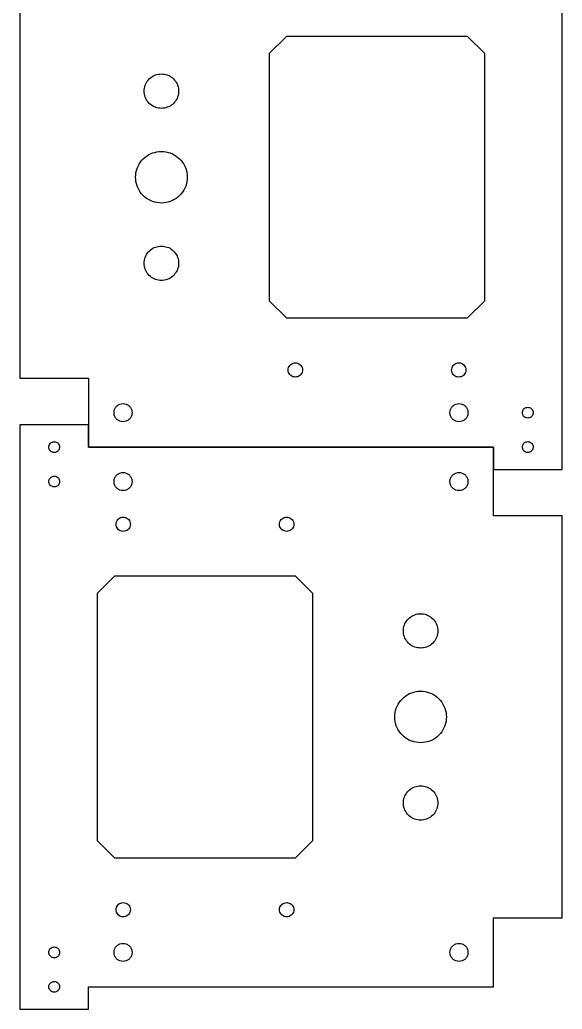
# Model space of a CAD drawing. Extents: x 0 to 789, y 0 to 484.
# Drawn here: x 315.9 to 473.5, y 0.1 to 287.6 of the extents above; entities that cross this region are included whole.
import ezdxf

# ---------------------------------------------------------------- set-up
doc = ezdxf.new("R2010")
doc.units = 0
doc.layers.add('Layer_1', color=7, linetype='CONTINUOUS')

msp = doc.modelspace()

# ---------------------------------------------------------------- linework, layer by layer
at = {"layer": 'Layer_1', "color": 7}
for p, q in [((473.505541, 156.95977), (473.505541, 326.759769)), ((315.905549, 300.259768), (315.905549, 183.45977)), ((393.405549, 282.759769), (388.405548, 277.759768)), ((446.005554, 282.759769), (393.405549, 282.759769)), ((451.005544, 277.759768), (446.005554, 282.759769)), ((388.405548, 277.759768), (388.405548, 205.959771)), ((451.005544, 205.959771), (451.005544, 277.759768)), ((357.05555, 271.859769), (357.05555, 271.859769)), ((357.05555, 249.359769), (357.05555, 249.359769)), ((357.05555, 221.859769), (357.05555, 221.859769)), ((388.405548, 205.959771), (393.405549, 200.959769)), ((446.005554, 200.959769), (451.005544, 205.959771)), ((393.405549, 200.959769), (446.005554, 200.959769)), ((395.955548, 187.934771), (395.955548, 187.934771)), ((443.455535, 187.934771), (443.455535, 187.934771)), ((315.905549, 183.45977), (335.905548, 183.45977)), ((335.905548, 183.45977), (335.905548, 163.459768)), ((345.905548, 176.08477), (345.905548, 176.08477)), ((443.505545, 176.08477), (443.505545, 176.08477)), ((463.505561, 175.034768), (463.505561, 175.034768)), ((335.905517, 169.941103), (315.905529, 169.941103)), ((315.905529, 169.941103), (315.905529, 0.141104)), ((335.905517, 163.441105), (335.905517, 169.941103)), ((463.505561, 165.034768), (463.505561, 165.034768)), ((325.905509, 161.866104), (325.905509, 161.866104)), ((453.505522, 163.441105), (335.905517, 163.441105)), ((335.905548, 163.459768), (453.505553, 163.459768)), ((453.505522, 143.441102), (453.505522, 163.441105)), ((453.505553, 163.459768), (453.505553, 156.95977)), ((453.505553, 156.95977), (473.505541, 156.95977)), ((325.905509, 151.866105), (325.905509, 151.866105)), ((345.905526, 150.816102), (345.905526, 150.816102)), ((443.505522, 150.816102), (443.505522, 150.816102)), ((473.505522, 143.441102), (453.505522, 143.441102)), ((473.505522, 26.641105), (473.505522, 143.441102)), ((345.955535, 138.966102), (345.955535, 138.966102)), ((393.455522, 138.966102), (393.455522, 138.966102)), ((343.405516, 125.941104), (338.405526, 120.941102)), ((396.005521, 125.941104), (343.405516, 125.941104)), ((401.005523, 120.941102), (396.005521, 125.941104)), ((338.405526, 120.941102), (338.405526, 49.141105)), ((401.005523, 49.141105), (401.005523, 120.941102)), ((432.355521, 105.041104), (432.355521, 105.041104)), ((432.355521, 77.541104), (432.355521, 77.541104)), ((432.355521, 55.041104), (432.355521, 55.041104)), ((338.405526, 49.141105), (343.405516, 44.141103)), ((396.005521, 44.141103), (401.005523, 49.141105)), ((343.405516, 44.141103), (396.005521, 44.141103)), ((345.955535, 26.966103), (345.955535, 26.966103)), ((393.455522, 26.966103), (393.455522, 26.966103)), ((453.505522, 6.641102), (453.505522, 26.641105)), ((453.505522, 26.641105), (473.505522, 26.641105)), ((325.905509, 15.066104), (325.905509, 15.066104)), ((345.905526, 14.016102), (345.905526, 14.016102)), ((443.505522, 14.016102), (443.505522, 14.016102)), ((335.905517, 0.141104), (335.905517, 6.641102)), ((335.905517, 6.641102), (453.505522, 6.641102)), ((325.905509, 5.066105), (325.905509, 5.066105)), ((315.905529, 0.141104), (335.905517, 0.141104))]:
    msp.add_line(p, q, dxfattribs=at)
for points, knots in [([(357.05555, 271.859769), (356.470977, 271.800029), (355.310196, 271.681404), (353.776207, 270.761072), (352.635727, 269.413547), (352.030853, 267.744894), (352.030853, 265.974262), (352.635727, 264.307946), (353.776207, 262.95109), (355.310196, 262.065428), (357.055549, 261.756199), (358.800902, 262.065428), (360.334891, 262.95109), (361.475373, 264.307944), (362.080244, 265.974263), (362.080245, 267.744893), (361.475373, 269.413548), (360.334891, 270.761071), (358.800902, 271.681404), (357.640123, 271.800029), (357.05555, 271.859769)], [0, 0, 0, 0, 1.744821, 3.46467, 5.20949, 6.954311, 8.674161, 10.418982, 12.163802, 13.883652, 15.628473, 17.373292, 19.093141, 20.837963, 22.582783, 24.302633, 26.047453, 27.792274, 29.512124, 31.256943, 31.256943, 31.256943, 31.256943]), ([(357.05555, 249.359769), (356.17869, 249.27016), (354.437519, 249.092223), (352.136535, 247.711723), (350.425814, 245.690437), (349.518505, 243.187455), (349.518505, 240.531509), (350.425814, 238.032033), (352.136535, 235.99675), (354.437519, 234.668257), (357.055549, 234.204414), (359.673579, 234.668257), (361.974562, 235.99675), (363.685283, 238.032033), (364.592592, 240.531509), (364.592592, 243.187455), (363.685283, 245.690437), (361.974562, 247.711723), (359.673579, 249.092223), (357.932409, 249.27016), (357.05555, 249.359769)], [0, 0, 0, 0, 2.617232, 5.197007, 7.814237, 10.431468, 13.011242, 15.628473, 18.245704, 20.825478, 23.442711, 26.059941, 28.639715, 31.256945, 33.874176, 36.45395, 39.071181, 41.688412, 44.268186, 46.885416, 46.885416, 46.885416, 46.885416]), ([(357.05555, 221.859769), (356.470976, 221.800029), (355.310196, 221.681405), (353.776207, 220.761072), (352.635727, 219.413547), (352.030853, 217.744893), (352.030853, 215.974262), (352.635727, 214.307946), (353.776207, 212.95109), (355.310196, 212.065428), (357.055549, 211.7562), (358.800902, 212.065429), (360.334891, 212.95109), (361.475373, 214.307944), (362.080245, 215.974263), (362.080245, 217.744893), (361.475373, 219.413548), (360.334891, 220.761071), (358.800902, 221.681405), (357.640123, 221.800029), (357.05555, 221.859769)], [0, 0, 0, 0, 1.744821, 3.464671, 5.209491, 6.954312, 8.674161, 10.418982, 12.163802, 13.883652, 15.628473, 17.373292, 19.093141, 20.837962, 22.582783, 24.302632, 26.047453, 27.792274, 29.512124, 31.256943, 31.256943, 31.256943, 31.256943]), ([(395.955548, 187.934771), (395.712951, 187.909978), (395.231227, 187.860749), (394.594622, 187.478809), (394.121323, 186.919587), (393.870301, 186.227095), (393.870301, 185.492284), (394.121322, 184.800762), (394.594622, 184.237667), (395.231227, 183.870117), (395.955549, 183.741787), (396.67987, 183.870117), (397.316476, 184.237667), (397.789777, 184.800761), (398.040798, 185.492284), (398.040799, 186.227095), (397.789777, 186.919587), (397.316476, 187.478809), (396.679871, 187.860749), (396.198146, 187.909979), (395.955548, 187.934771)], [0, 0, 0, 0, 0.7241, 1.437838, 2.161939, 2.886038, 3.599776, 4.323877, 5.047977, 5.761715, 6.485815, 7.209916, 7.923654, 8.647755, 9.371856, 10.085593, 10.809693, 11.533794, 12.247533, 12.971634, 12.971634, 12.971634, 12.971634]), ([(443.455535, 187.934771), (443.21294, 187.909978), (442.731221, 187.860748), (442.09462, 187.478807), (441.621319, 186.919587), (441.370289, 186.227097), (441.37029, 185.492283), (441.621318, 184.800761), (442.09462, 184.237669), (442.731221, 183.870118), (443.455542, 183.741788), (444.179865, 183.870116), (444.816476, 184.237667), (445.28978, 184.800761), (445.540809, 185.492283), (445.540809, 186.227097), (445.289779, 186.919587), (444.816476, 187.478809), (444.179865, 187.86075), (443.698136, 187.909979), (443.455535, 187.934771)], [0, 0, 0, 0, 0.724091, 1.437826, 2.16193, 2.886031, 3.599769, 4.323871, 5.047975, 5.761709, 6.4858, 7.20991, 7.923651, 8.647755, 9.371858, 10.085596, 10.809697, 11.533801, 12.247543, 12.971653, 12.971653, 12.971653, 12.971653]), ([(345.905548, 176.08477), (345.598647, 176.053407), (344.989238, 175.991129), (344.183894, 175.507953), (343.58514, 174.800504), (343.267584, 173.92446), (343.267584, 172.994879), (343.585141, 172.120062), (344.183894, 171.407713), (344.989238, 170.942739), (345.905548, 170.780394), (346.821859, 170.942739), (347.627204, 171.407713), (348.225954, 172.120063), (348.543515, 172.994879), (348.543514, 173.92446), (348.225956, 174.800504), (347.627203, 175.507954), (346.821859, 175.991129), (346.212449, 176.053407), (345.905548, 176.08477)], [0, 0, 0, 0, 0.91603, 1.818952, 2.734982, 3.651013, 4.553934, 5.469964, 6.385996, 7.288917, 8.204948, 9.120979, 10.023901, 10.939932, 11.855962, 12.758883, 13.674915, 14.590945, 15.493867, 16.409898, 16.409898, 16.409898, 16.409898]), ([(443.505545, 176.08477), (443.198643, 176.053407), (442.589234, 175.991129), (441.783889, 175.507958), (441.185156, 174.800498), (440.867595, 173.924461), (440.867594, 172.994878), (441.185157, 172.120069), (441.783889, 171.407709), (442.589234, 170.942739), (443.505545, 170.780394), (444.421859, 170.942739), (445.227208, 171.407712), (445.825963, 172.120062), (446.143523, 172.994879), (446.143522, 173.92446), (445.825964, 174.800505), (445.227207, 175.507954), (444.421859, 175.991129), (443.812447, 176.053407), (443.505545, 176.08477)], [0, 0, 0, 0, 0.916034, 1.818952, 2.734972, 3.651004, 4.553925, 5.469955, 6.385976, 7.288895, 8.204928, 9.120963, 10.023889, 10.939922, 11.855952, 12.758873, 13.674905, 14.590937, 15.493862, 16.409897, 16.409897, 16.409897, 16.409897]), ([(463.505561, 175.034768), (463.321361, 175.016019), (462.955599, 174.978788), (462.472173, 174.688937), (462.112754, 174.26441), (461.922094, 173.738664), (461.922094, 173.180754), (462.112754, 172.655742), (462.472173, 172.228288), (462.955599, 171.949318), (463.505555, 171.852263), (464.055511, 171.94932), (464.538928, 172.228294), (464.898375, 172.655731), (465.089004, 173.18076), (465.089005, 173.738658), (464.898375, 174.264421), (464.538929, 174.68893), (464.055511, 174.978786), (463.689756, 175.016018), (463.505561, 175.034768)], [0, 0, 0, 0, 0.549773, 1.091665, 1.641429, 2.1912, 2.733094, 3.282865, 3.832628, 4.374521, 4.924294, 5.474048, 6.015941, 6.565715, 7.11548, 7.657374, 8.207139, 8.756915, 9.298807, 9.848561, 9.848561, 9.848561, 9.848561]), ([(325.905509, 161.866104), (326.08971, 161.884854), (326.455471, 161.922084), (326.938898, 162.211936), (327.298316, 162.636463), (327.488976, 163.162208), (327.488976, 163.720119), (327.298316, 164.24513), (326.938898, 164.672586), (326.455471, 164.951556), (325.905515, 165.048609), (325.355559, 164.951554), (324.872141, 164.67258), (324.512695, 164.245142), (324.322066, 163.720113), (324.322066, 163.162214), (324.512695, 162.636452), (324.872141, 162.211942), (325.355559, 161.922087), (325.721314, 161.884855), (325.905509, 161.866104)], [0, 0, 0, 0, 0.549773, 1.091665, 1.641429, 2.1912, 2.733094, 3.282865, 3.832629, 4.374522, 4.924294, 5.474048, 6.015941, 6.565716, 7.115481, 7.657376, 8.20714, 8.756916, 9.298808, 9.848562, 9.848562, 9.848562, 9.848562]), ([(463.505561, 165.034768), (463.321361, 165.016019), (462.955599, 164.978788), (462.472173, 164.688937), (462.112754, 164.26441), (461.922094, 163.738665), (461.922094, 163.180754), (462.112754, 162.655742), (462.472172, 162.228287), (462.9556, 161.949317), (463.505555, 161.852264), (464.055511, 161.949319), (464.538929, 162.228293), (464.898375, 162.655731), (465.089005, 163.18076), (465.089005, 163.738659), (464.898375, 164.264421), (464.538929, 164.688931), (464.055511, 164.978786), (463.689756, 165.016018), (463.505561, 165.034768)], [0, 0, 0, 0, 0.549773, 1.091665, 1.641429, 2.1912, 2.733094, 3.282865, 3.832629, 4.374522, 4.924294, 5.474048, 6.015941, 6.565716, 7.115481, 7.657376, 8.20714, 8.756916, 9.298808, 9.848562, 9.848562, 9.848562, 9.848562]), ([(345.905526, 150.816102), (346.212427, 150.847466), (346.821837, 150.909744), (347.627181, 151.392915), (348.225914, 152.100375), (348.543475, 152.976412), (348.543476, 153.905995), (348.225913, 154.780804), (347.627182, 155.493164), (346.821837, 155.958134), (345.905525, 156.120479), (344.989211, 155.958133), (344.183863, 155.493161), (343.585108, 154.780811), (343.267548, 153.905994), (343.267548, 152.976413), (343.585106, 152.100368), (344.183863, 151.392919), (344.989211, 150.909744), (345.598623, 150.847466), (345.905526, 150.816102)], [0, 0, 0, 0, 0.916034, 1.818952, 2.734972, 3.651004, 4.553925, 5.469955, 6.385976, 7.288895, 8.204928, 9.120963, 10.023889, 10.939922, 11.855952, 12.758873, 13.674905, 14.590937, 15.493862, 16.409897, 16.409897, 16.409897, 16.409897]), ([(443.505522, 150.816102), (443.812423, 150.847466), (444.421833, 150.909744), (445.227176, 151.39292), (445.82593, 152.100368), (446.143486, 152.976413), (446.143487, 153.905994), (445.825929, 154.780811), (445.227177, 155.49316), (444.421833, 155.958134), (443.505522, 156.120479), (442.589211, 155.958133), (441.783866, 155.49316), (441.185116, 154.78081), (440.867556, 153.905994), (440.867556, 152.976413), (441.185115, 152.100369), (441.783867, 151.392919), (442.589211, 150.909744), (443.198621, 150.847466), (443.505522, 150.816102)], [0, 0, 0, 0, 0.91603, 1.818952, 2.734982, 3.651013, 4.553934, 5.469964, 6.385996, 7.288917, 8.204948, 9.120979, 10.023901, 10.939932, 11.855962, 12.758883, 13.674915, 14.590945, 15.493867, 16.409898, 16.409898, 16.409898, 16.409898]), ([(325.905509, 151.866105), (326.08971, 151.884854), (326.455471, 151.922085), (326.938898, 152.211936), (327.298316, 152.636463), (327.488976, 153.162208), (327.488976, 153.720119), (327.298317, 154.245131), (326.938897, 154.672585), (326.455471, 154.951555), (325.905515, 155.048609), (325.355559, 154.951553), (324.872142, 154.672579), (324.512695, 154.245142), (324.322066, 153.720113), (324.322066, 153.162214), (324.512695, 152.636452), (324.872141, 152.211942), (325.355559, 151.922087), (325.721314, 151.884855), (325.905509, 151.866105)], [0, 0, 0, 0, 0.549773, 1.091665, 1.641429, 2.1912, 2.733094, 3.282865, 3.832628, 4.374521, 4.924294, 5.474048, 6.015941, 6.565715, 7.11548, 7.657374, 8.207139, 8.756915, 9.298807, 9.848561, 9.848561, 9.848561, 9.848561]), ([(345.955535, 138.966102), (346.19813, 138.990895), (346.67985, 139.040125), (347.31645, 139.422066), (347.789751, 139.981286), (348.040781, 140.673776), (348.040781, 141.40859), (347.789752, 142.100111), (347.31645, 142.663204), (346.679849, 143.030755), (345.955529, 143.159085), (345.231206, 143.030757), (344.594594, 142.663206), (344.12129, 142.100112), (343.870262, 141.40859), (343.870261, 140.673776), (344.121291, 139.981286), (344.594594, 139.422064), (345.231205, 139.040123), (345.712934, 138.990894), (345.955535, 138.966102)], [0, 0, 0, 0, 0.724091, 1.437826, 2.16193, 2.886031, 3.599769, 4.323871, 5.047975, 5.761709, 6.4858, 7.20991, 7.923651, 8.647755, 9.371858, 10.085596, 10.809697, 11.533801, 12.247543, 12.971653, 12.971653, 12.971653, 12.971653]), ([(393.455522, 138.966102), (393.69812, 138.990894), (394.179844, 139.040124), (394.816449, 139.422064), (395.289748, 139.981286), (395.54077, 140.673778), (395.540769, 141.408589), (395.289748, 142.100111), (394.816449, 142.663206), (394.179843, 143.030755), (393.455522, 143.159085), (392.7312, 143.030756), (392.094594, 142.663206), (391.621293, 142.100112), (391.370272, 141.408589), (391.370272, 140.673778), (391.621294, 139.981286), (392.094594, 139.422064), (392.7312, 139.040124), (393.212924, 138.990894), (393.455522, 138.966102)], [0, 0, 0, 0, 0.7241, 1.437838, 2.161939, 2.886038, 3.599776, 4.323877, 5.047977, 5.761715, 6.485815, 7.209916, 7.923654, 8.647755, 9.371856, 10.085593, 10.809693, 11.533794, 12.247533, 12.971634, 12.971634, 12.971634, 12.971634]), ([(432.355521, 105.041104), (432.940094, 105.100843), (434.100874, 105.219468), (435.634864, 106.139801), (436.775343, 107.487326), (437.380218, 109.15598), (437.380218, 110.926611), (436.775343, 112.592927), (435.634864, 113.949783), (434.100874, 114.835444), (432.355521, 115.144673), (430.610168, 114.835444), (429.07618, 113.949783), (427.935697, 112.592928), (427.330826, 110.92661), (427.330826, 109.15598), (427.935697, 107.487324), (429.07618, 106.139802), (430.610168, 105.219468), (431.770948, 105.100843), (432.355521, 105.041104)], [0, 0, 0, 0, 1.744821, 3.464671, 5.209491, 6.954312, 8.674161, 10.418982, 12.163802, 13.883652, 15.628473, 17.373292, 19.093141, 20.837962, 22.582783, 24.302632, 26.047453, 27.792274, 29.512124, 31.256943, 31.256943, 31.256943, 31.256943]), ([(432.355521, 77.541104), (433.232381, 77.630713), (434.973552, 77.80865), (437.274536, 79.18915), (438.985256, 81.210436), (439.892565, 83.713418), (439.892565, 86.369364), (438.985256, 88.86884), (437.274536, 90.904123), (434.973552, 92.232616), (432.355521, 92.696459), (429.737491, 92.232616), (427.436508, 90.904123), (425.725788, 88.86884), (424.818479, 86.369364), (424.818479, 83.713418), (425.725788, 81.210436), (427.436508, 79.18915), (429.737491, 77.80865), (431.478661, 77.630713), (432.355521, 77.541104)], [0, 0, 0, 0, 2.617232, 5.197007, 7.814237, 10.431468, 13.011242, 15.628473, 18.245704, 20.825478, 23.442711, 26.059941, 28.639715, 31.256945, 33.874176, 36.45395, 39.071181, 41.688412, 44.268186, 46.885416, 46.885416, 46.885416, 46.885416]), ([(432.355521, 55.041104), (432.940094, 55.100844), (434.100874, 55.219468), (435.634864, 56.139801), (436.775343, 57.487326), (437.380218, 59.155979), (437.380218, 60.92661), (436.775343, 62.592927), (435.634864, 63.949783), (434.100874, 64.835445), (432.355521, 65.144674), (430.610168, 64.835445), (429.07618, 63.949783), (427.935697, 62.592928), (427.330826, 60.92661), (427.330826, 59.15598), (427.935697, 57.487324), (429.07618, 56.139802), (430.610168, 55.219469), (431.770948, 55.100844), (432.355521, 55.041104)], [0, 0, 0, 0, 1.744821, 3.46467, 5.20949, 6.954311, 8.674161, 10.418982, 12.163802, 13.883652, 15.628473, 17.373292, 19.093141, 20.837963, 22.582783, 24.302633, 26.047453, 27.792274, 29.512124, 31.256943, 31.256943, 31.256943, 31.256943]), ([(345.955535, 26.966103), (346.19813, 26.990895), (346.679849, 27.040125), (347.31645, 27.422065), (347.789752, 27.981285), (348.040781, 28.673776), (348.040781, 29.40859), (347.789751, 30.10011), (347.31645, 30.663203), (346.67985, 31.030755), (345.955529, 31.159087), (345.231205, 31.030757), (344.594594, 30.663205), (344.121291, 30.10011), (343.870261, 29.40859), (343.870262, 28.673776), (344.12129, 27.981284), (344.594594, 27.422062), (345.231206, 27.040123), (345.712934, 26.990895), (345.955535, 26.966103)], [0, 0, 0, 0, 0.724091, 1.437825, 2.161929, 2.886031, 3.599769, 4.32387, 5.047974, 5.761709, 6.4858, 7.20991, 7.923652, 8.647756, 9.371857, 10.085595, 10.809698, 11.533802, 12.247543, 12.971653, 12.971653, 12.971653, 12.971653]), ([(393.455522, 26.966103), (393.69812, 26.990895), (394.179843, 27.040125), (394.816449, 27.422062), (395.289748, 27.981285), (395.540769, 28.673777), (395.54077, 29.408588), (395.289748, 30.10011), (394.816449, 30.663205), (394.179844, 31.030756), (393.455522, 31.159087), (392.7312, 31.030756), (392.094594, 30.663205), (391.621294, 30.10011), (391.370272, 29.408588), (391.370272, 28.673777), (391.621293, 27.981285), (392.094594, 27.422063), (392.7312, 27.040124), (393.212924, 26.990895), (393.455522, 26.966103)], [0, 0, 0, 0, 0.7241, 1.437837, 2.161938, 2.886039, 3.599776, 4.323876, 5.047977, 5.761715, 6.485815, 7.209916, 7.923654, 8.647756, 9.371855, 10.085593, 10.809694, 11.533795, 12.247533, 12.971634, 12.971634, 12.971634, 12.971634]), ([(325.905509, 15.066104), (326.08971, 15.084854), (326.455471, 15.122085), (326.938897, 15.411937), (327.298317, 15.836463), (327.488976, 16.362208), (327.488976, 16.920119), (327.298316, 17.445131), (326.938898, 17.872586), (326.455471, 18.151556), (325.905515, 18.248609), (325.355559, 18.151554), (324.872141, 17.87258), (324.512695, 17.445142), (324.322066, 16.920113), (324.322066, 16.362214), (324.512695, 15.836452), (324.872142, 15.411944), (325.355559, 15.122088), (325.721314, 15.084855), (325.905509, 15.066104)], [0, 0, 0, 0, 0.549773, 1.091666, 1.641428, 2.191199, 2.733094, 3.282865, 3.832628, 4.374521, 4.924294, 5.474048, 6.01594, 6.565716, 7.11548, 7.657375, 8.20714, 8.756914, 9.298807, 9.848561, 9.848561, 9.848561, 9.848561]), ([(345.905526, 14.016102), (346.212427, 14.047466), (346.821837, 14.109744), (347.627182, 14.592916), (348.225913, 15.300377), (348.543476, 16.176413), (348.543475, 17.105996), (348.225914, 17.980806), (347.627181, 18.693165), (346.821837, 19.158134), (345.905525, 19.320479), (344.989211, 19.158133), (344.183863, 18.693162), (343.585106, 17.980813), (343.267548, 17.105995), (343.267548, 16.176414), (343.585108, 15.30037), (344.183863, 14.592919), (344.989211, 14.109744), (345.598623, 14.047466), (345.905526, 14.016102)], [0, 0, 0, 0, 0.916034, 1.818953, 2.734974, 3.651004, 4.553925, 5.469957, 6.385976, 7.288895, 8.204928, 9.120963, 10.023888, 10.93992, 11.855952, 12.758873, 13.674903, 14.590937, 15.493862, 16.409897, 16.409897, 16.409897, 16.409897]), ([(443.505522, 14.016102), (443.812423, 14.047466), (444.421833, 14.109744), (445.227177, 14.59292), (445.825929, 15.30037), (446.143487, 16.176415), (446.143486, 17.105995), (445.82593, 17.980813), (445.227176, 18.69316), (444.421833, 19.158133), (443.505522, 19.320479), (442.589211, 19.158133), (441.783867, 18.693161), (441.185115, 17.980812), (440.867556, 17.105995), (440.867556, 16.176414), (441.185116, 15.300371), (441.783866, 14.59292), (442.589211, 14.109744), (443.198621, 14.047466), (443.505522, 14.016102)], [0, 0, 0, 0, 0.91603, 1.818952, 2.734984, 3.651014, 4.553934, 5.469966, 6.385996, 7.288917, 8.204948, 9.120979, 10.023901, 10.93993, 11.855962, 12.758883, 13.674913, 14.590945, 15.493867, 16.409898, 16.409898, 16.409898, 16.409898]), ([(325.905509, 5.066105), (326.08971, 5.084854), (326.455471, 5.122085), (326.938898, 5.411936), (327.298316, 5.836463), (327.488976, 6.362209), (327.488976, 6.920119), (327.298316, 7.445131), (326.938898, 7.872587), (326.455471, 8.151556), (325.905515, 8.248609), (325.355559, 8.151554), (324.872141, 7.87258), (324.512695, 7.445142), (324.322066, 6.920113), (324.322066, 6.362214), (324.512695, 5.836452), (324.872141, 5.411943), (325.355559, 5.122087), (325.721314, 5.084855), (325.905509, 5.066105)], [0, 0, 0, 0, 0.549773, 1.091665, 1.641429, 2.1912, 2.733094, 3.282865, 3.832629, 4.374522, 4.924294, 5.474048, 6.015941, 6.565716, 7.115481, 7.657376, 8.20714, 8.756916, 9.298808, 9.848562, 9.848562, 9.848562, 9.848562])]:
    msp.add_open_spline(points, degree=3, knots=knots, dxfattribs=at)

doc.saveas('drawing.dxf')
